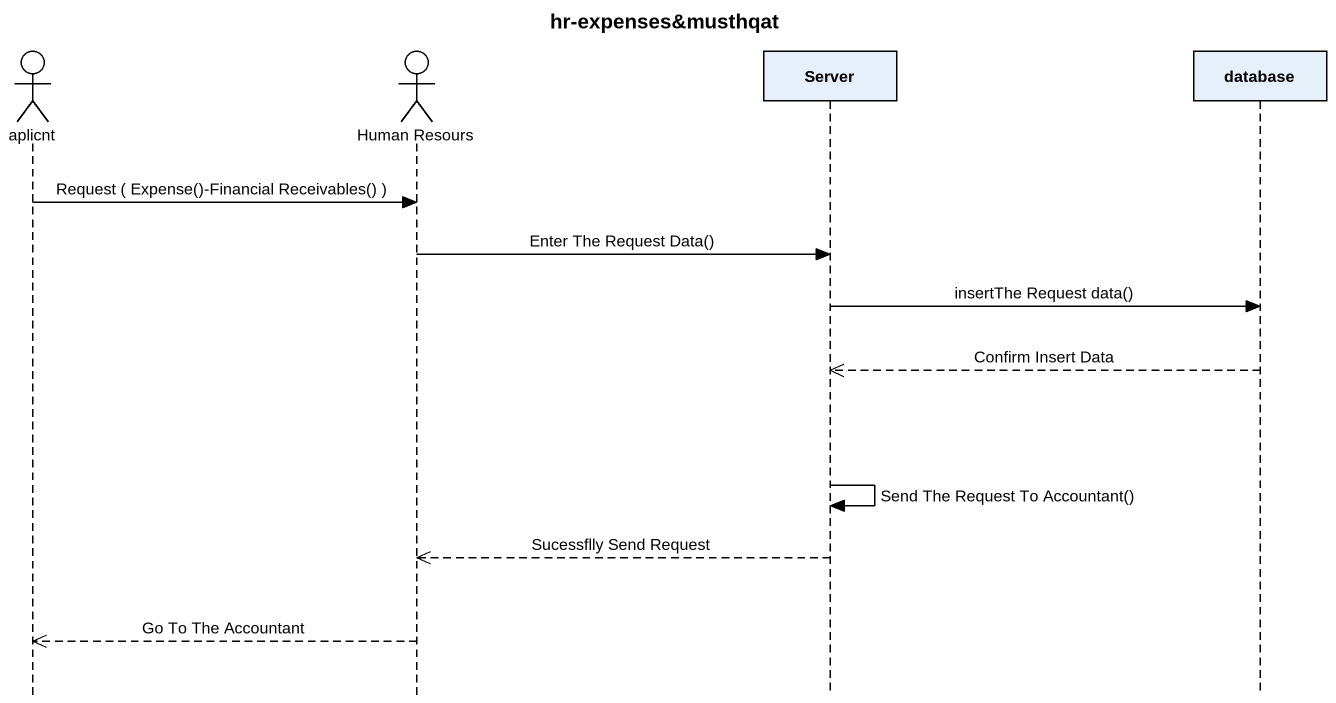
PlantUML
@startuml
title hr-expenses&musthqat
hide footbox
actor aplicnt
actor "Human Resours" as Human_Resours
participant Server
participant "database" as database_

aplicnt -> Human_Resours : Request ( Expense()-Financial Receivables() )
Human_Resours -> Server : Enter The Request Data()
Server -> database_ : insertThe Request data()
database_ -->> Server : Confirm Insert Data
Server -> Server : Send The Request To Accountant()
Server -->> Human_Resours : Sucessflly Send Request
Human_Resours -->> aplicnt : Go To The Accountant
@enduml
